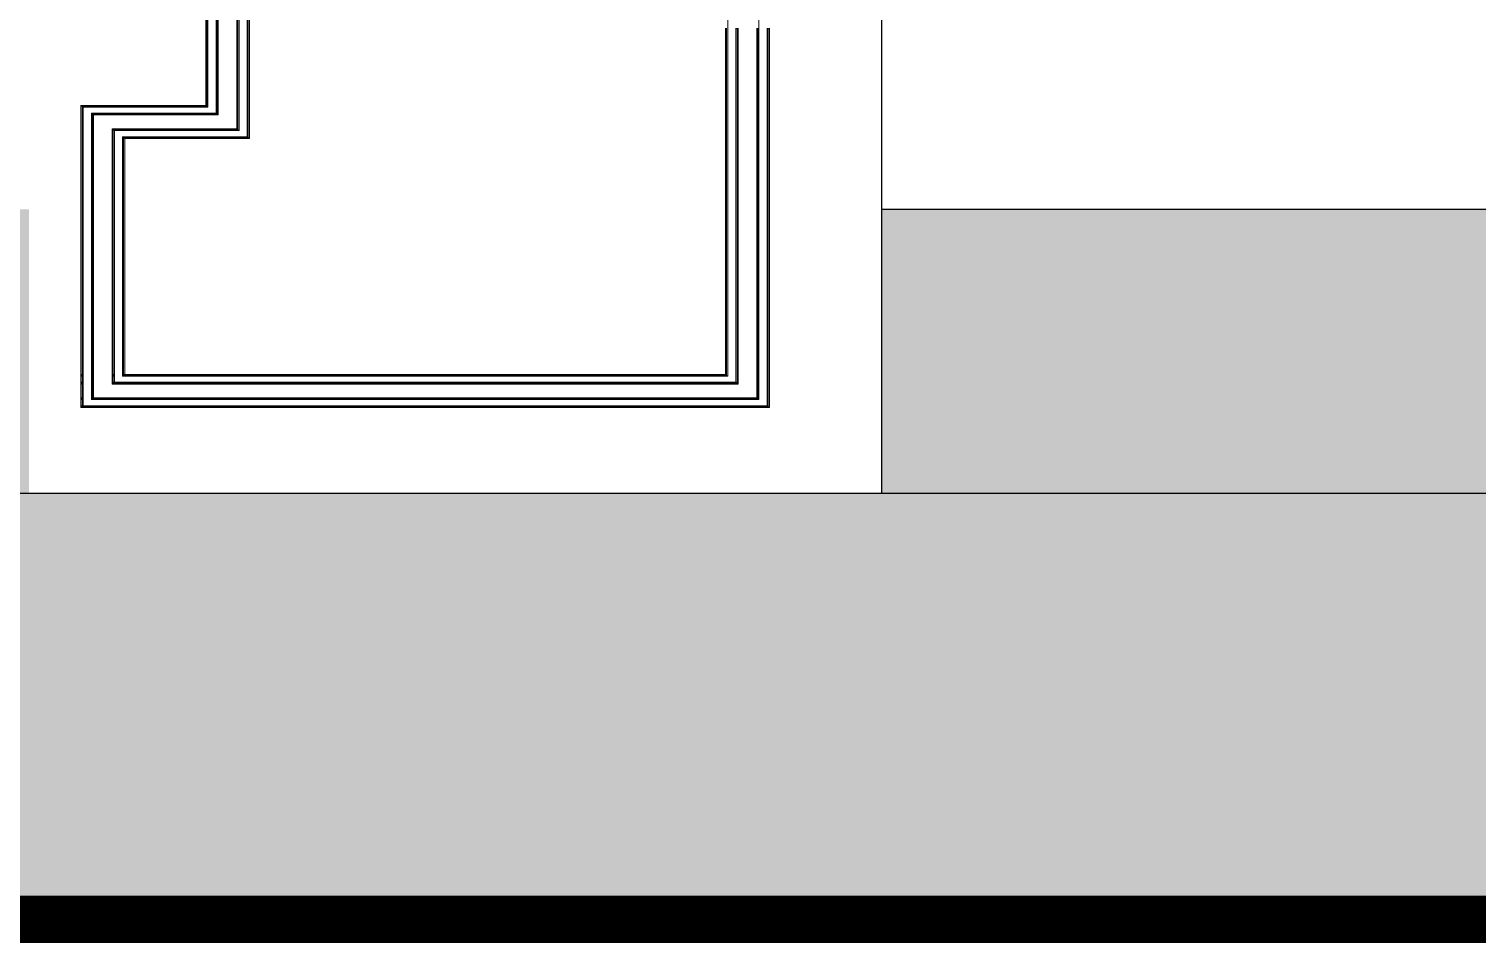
# Model space of a CAD drawing. Extents: x 44111 to 90315, y 4379 to 151689.
# Drawn here: x 67241 to 68770, y 29485 to 30450 of the extents above; entities that cross this region are included whole.
import ezdxf

# ---------------------------------------------------------------- set-up
doc = ezdxf.new("R2010")
doc.units = 0
doc.header["$LTSCALE"] = 1000
doc.header["$MEASUREMENT"] = 0
doc.linetypes.add('DOTE', pattern=[2.42, 2, -0.2, 0.02, -0.2])
for name, color, linetype in [('A-DOTE', 1, 'DOTE'), ('A-立面看线', 50, 'Continuous'), ('J-LM-外墙材料分色', 249, 'Continuous'), ('J-LM-门窗洞', 35, 'Continuous')]:
    doc.layers.add(name, color=color, linetype=linetype)
doc.layers.add('细线', color=8, linetype='Continuous', lineweight=0)

msp = doc.modelspace()

# ---------------------------------------------------------------- hatches: boundary and pattern name
at = {"layer": 'J-LM-外墙材料分色'}
h = msp.add_hatch(dxfattribs=at)
h.set_pattern_fill('大理石', color=159, scale=50)
h.set_pattern_definition([(41.9872125, (-591259.077, 755447.22), (299.9999956, 225.0000049), [4.804866, -1004.216925]), (68.1985905, (-591330.505, 755439.72), (149.9999999, 450.0000002), [17.30946, -1194.35262]), (60.945396, (-591334.077, 755431.15), (149.99998994, 225.0000064), [7.35402, -1536.99045]), (90, (-591330.5, 755437.58), (150, -9e-15), [2.142857, -222.85713]), (71.565051, (-591260.505, 755442.936), (3e-07, 225.0000005), [4.51754, -469.824105]), (171.469234, (-591260.505, 755442.936), (-149.9999995, 1.4e-06), [7.222767, -1509.5583]), (79.215702, (-591270.505, 755429.007), (150.00000075, 900.0000004), [15.269685, -1588.04715]), (62.1329961, (-591383.3624, 755497.5784), (599.99999271, 1125.0000044), [35.147284, -7345.78245]), (0, (-591381.2, 755530.57), (0, 225), [0, -150]), (64.9831065, (-591284.077, 755571.507), (300.00000076, 674.99999954), [23.647065, -2459.2947]), (81.4391104, (-591226.2196, 755482.5784), (299.999999483, 2024.99998723), [33.588522, -7020.0009]), (82.8749836, (-591309.077, 755502.936), (149.99999099, 1125.00000113), [17.276266, -3610.7397]), (76.75948, (-591324.077, 755455.793), (150.00000146, 674.99999948), [37.42339, -3892.0326]), (0, (-591347.46, 755455.9), (0, 225), [0, -150]), (0, (-591345.05, 755453.5), (0, 225), [0, -150]), (0, (-591328.18, 755465.54), (0, 225), [0, -150]), (0, (-591333, 755492.03), (0, 225), [0, -150]), (59.0362434, (-591315.505, 755492.221), (149.99998805, 225.00000645), [12.494896, -2611.4334]), (0, (-591309.1, 755502.52), (0, 225), [0, -150]), (0, (-591328.18, 755494.44), (0, 225), [0, -150]), (0, (-591320.95, 755508.9), (0, 225), [0, -150]), (0, (-591328.18, 755487.21), (0, 225), [0, -150]), (50.194429, (-591241.22, 755471.864), (150.0000001, 225.0000001), [5.57875, -1165.9587]), (90, (-591241.22, 755465.44), (150, -9e-15), [6.42857, -218.57142]), (43.6677801, (-591249.077, 755457.936), (450.00000034, 449.99999912), [10.862076, -2270.1738]), (90, (-591249.08, 755455.8), (150, -9e-15), [2.142857, -222.85713]), (39.805571, (-591255.505, 755450.436), (299.99999284, 225.00000885), [8.368125, -1748.93805]), (0, (-591277.57, 755465.54), (0, 225), [0, -150]), (0, (-591240.9, 755472.33), (0, 225), [0, -150]), (0, (-591240.9, 755472.33), (0, 225), [0, -150]), (29.3577535, (-591237.648, 755476.15), (449.9999991, 225.00000133), [13.112542, -1363.704435]), (0, (-591241.41, 755487.21), (0, 225), [0, -150]), (146.309932, (-591284.077, 755571.507), (-300.00000184, 224.9999961), [15.452362, -1607.0457]), (8.1301023, (-591300.505, 755541.507), (1499.99998944, 224.99999867), [15.152287, -3166.8282]), (47.8624052, (-591334.077, 755537.221), (600.000000265, 674.999999374), [20.22829, -4227.71235]), (14.6208739, (-591366.934, 755528.65), (899.99999752, 225.00000939), [33.956755, -3531.5025]), (0, (-591354.7, 755542.6), (0, 225), [0, -150]), (18.4349488, (-591306.934, 755520.078), (600.00000006, 224.9999993), [6.77631, -1416.248625]), (16.699244, (-591300.505, 755522.22), (149.999997, 1.24e-05), [3.72868, -779.294295]), (101.093723, (-591296.934, 755523.293), (-300.00000262, 1574.99998526), [18.561123, -3879.2748]), (0, (-591316.13, 755532.98), (0, 225), [0, -150]), (0, (-591300.58, 755541.93), (0, 225), [0, -150]), (0, (-591320.95, 755516.12), (0, 225), [0, -150]), (0, (-591340.23, 755564.29), (0, 225), [0, -150]), (0, (-591347.46, 755554.65), (0, 225), [0, -150]), (44.1449026, (-591309.077, 755568.293), (450.00000077, 449.99999998), [16.92194, -3536.6853]), (54.5829447, (-591320.505, 755552.221), (150.00000042, 224.999999113), [19.720626, -4121.6106]), (0, (-591308.87, 755568.44), (0, 225), [0, -150]), (0, (-591330.6, 755557.06), (0, 225), [0, -150]), (0, (-591308.87, 755568.44), (0, 225), [0, -150]), (0, (-591320.48, 755551.87), (0, 225), [0, -150]), (75.0685828, (-591285.505, 755543.65), (150, 675.0000002), [5.544348, -1158.76875]), (90, (-591284.08, 755549), (150, -9e-15), [22.5, -202.5]), (50.194429, (-591257.648, 755643.293), (150.0000001, 225.0000001), [5.57875, -1165.9587]), (0, (-591299.26, 755595.6), (0, 225), [0, -150]), (0, (-591294.44, 755593.2), (0, 225), [0, -150]), (0, (-591313.72, 755598), (0, 225), [0, -150]), (0, (-591289.62, 755624.5), (0, 225), [0, -150]), (53.1301023, (-591274.077, 755611.15), (150.00000021, 224.99999986), [10.714286, -2239.28565]), (90, (-591274.08, 755592.94), (150, -9e-15), [18.214285, -206.78571]), (0, (-591274.05, 755593.3), (0, 225), [0, -150]), (23.1985905, (-591262.648, 755641.15), (450.0000003, 225.0000001), [5.43984, -1136.926125]), (66.037511, (-591264.077, 755637.936), (150, 449.9999997), [3.51745, -735.14688]), (66.037511, (-591265.505, 755634.72), (150, 449.9999997), [3.51745, -735.14688]), (81.8698976, (-591267.648, 755619.721), (150.00000065, 1125.00000011), [15.152287, -3166.8282]), (90, (-591254.08, 755647.58), (150, -9e-15), [5.357144, -219.642855]), (0, (-591270.55, 755655.08), (0, 225), [0, -150])])
h.paths.add_polyline_path([(76781.1, 29959.9), (65781.1, 29959.9), (65781.1, 29509.9), (76781.1, 29509.9)])
h.paths.add_polyline_path([(65781.1, 29959.9), (65661.1, 29959.9), (65661.1, 29929.9), (64661.1, 29929.9), (64661.1, 29809.9), (64361.1, 29809.9), (64361.1, 29659.9), (64061.1, 29659.9), (64061.1, 29509.9), (65781.1, 29509.9)])
h.paths.add_polyline_path([(67241.1, 30259.8), (65781.1, 30259.8), (65781.1, 29959.9), (67241.1, 29959.9)])
h.paths.add_polyline_path([(65781.1, 30259.8), (65661.1, 30259.8), (65661.1, 29959.9), (65781.1, 29959.9)])
h.paths.add_polyline_path([(73331.1, 30259.8), (68141.1, 30259.8), (68141.1, 29959.9), (73331.1, 29959.9)])
h.paths.add_polyline_path([(76781.1, 30259.8), (75731.1, 30259.8), (75731.1, 29959.9), (76781.1, 29959.9)])
h.paths.add_polyline_path([(76901.1, 30259.8), (76781.1, 30259.8), (76781.1, 29959.9), (76901.1, 29959.9)])
h.paths.add_polyline_path([(76901.1, 29959.9), (76781.1, 29959.9), (76781.1, 29509.9), (76901.1, 29509.9)])
h.paths.add_polyline_path([(78201.1, 29809.9), (77901.1, 29809.9), (77901.1, 29929.9), (76901.1, 29929.9), (76901.1, 29509.9), (78501.1, 29509.9), (78501.1, 29659.9), (78201.1, 29659.9)])

# ---------------------------------------------------------------- linework, layer by layer
at = {"layer": 'A-DOTE'}
msp.add_line((63339.7, 29959.9), (79801.1, 29959.9), dxfattribs=at)
at = {"layer": 'A-立面看线'}
for p, q in [((68141.1, 30259.8), (73331.1, 30259.8)), ((65661.1, 29959.9), (76901.1, 29959.9))]:
    msp.add_line(p, q, dxfattribs=at)
at = {"layer": 'A-立面看线', "const_width": 50}
msp.add_lwpolyline([(63470.8, 29509.9), (79639.3, 29509.9)], dxfattribs=at)
at = {"layer": 'J-LM-门窗洞'}
msp.add_line((68141.1, 32359.9), (68141.1, 29959.9), dxfattribs=at)
at = {"layer": '细线'}
for p, q in [((68011.8, 32197), (68011.8, 30058.7)), ((67978.9, 32172.3), (67978.9, 30083.4)), ((67473.9, 31921.2), (67473.9, 30334.6)), ((67460.6, 30344.7), (67460.6, 31911.1)), ((67461.8, 30343.7), (67461.8, 31912)), ((67462.9, 31912.9), (67462.9, 30342.8)), ((67471.6, 30336.4), (67471.6, 31919.3)), ((67472.7, 31920.2), (67472.7, 30335.5)), ((67438.7, 30361.1), (67438.7, 31894.6)), ((67439.8, 31895.5), (67439.8, 30360.2)), ((67441, 31896.5), (67441, 30359.3)), ((67427.7, 30369.4), (67427.7, 31886.4)), ((67428.9, 30368.4), (67428.9, 31887.3)), ((67430, 31888.2), (67430, 30367.5)), ((67976.6, 30450.1), (67976.6, 30451.1)), ((67977.7, 30450.1), (67976.6, 30450.1)), ((67976.6, 30085.3), (67976.6, 30450.1)), ((67977.7, 30450.1), (67977.7, 30451.1)), ((67977.7, 30084.3), (67977.7, 30450.1)), ((67987.5, 30450.1), (67987.5, 30451.1)), ((67988.7, 30450.1), (67987.5, 30450.1)), ((67987.5, 30077), (67987.5, 30450.1)), ((67988.7, 30451.1), (67988.7, 30450.1)), ((67989.9, 30450.1), (67988.7, 30450.1)), ((67988.7, 30450.1), (67988.7, 30076.1)), ((67989.9, 30451.1), (67989.9, 30450.1)), ((67989.9, 30450.1), (67989.9, 30075.2)), ((68009.5, 30450.1), (68009.5, 30451.1)), ((68010.7, 30450.1), (68009.5, 30450.1)), ((68009.5, 30060.5), (68009.5, 30450.1)), ((68010.7, 30450.1), (68010.7, 30451.1)), ((68010.7, 30059.6), (68010.7, 30450.1)), ((68020.5, 30450.1), (68020.5, 30451.1)), ((68021.6, 30450.1), (68020.5, 30450.1)), ((68020.5, 30052.3), (68020.5, 30450.1)), ((68021.6, 30451.1), (68021.6, 30450.1)), ((68022.8, 30450.1), (68021.6, 30450.1)), ((68021.6, 30450.1), (68021.6, 30051.4)), ((68022.8, 30451.1), (68022.8, 30450.1)), ((68022.8, 30450.1), (68022.8, 30369.4)), ((67297.2, 30368.4), (67296, 30369.4)), ((67296, 30369.4), (67427.7, 30369.4)), ((67296, 30085.3), (67296, 30369.4)), ((67297.2, 30368.4), (67428.9, 30368.4)), ((67297.2, 30368.4), (67298.4, 30367.5)), ((67297.2, 30085.3), (67297.2, 30368.4)), ((67430, 30367.5), (67298.4, 30367.5)), ((67298.4, 30367.5), (67298.4, 30085.3)), ((67308.2, 30360.2), (67307, 30361.1)), ((67307, 30361.1), (67438.7, 30361.1)), ((67307, 30058.7), (67307, 30361.1)), ((67428.9, 30368.4), (67427.7, 30369.4)), ((67428.9, 30368.4), (67430, 30367.5)), ((67439.8, 30360.2), (67438.7, 30361.1)), ((68022.8, 30050.5), (68022.8, 30369.4)), ((68022.8, 30369.3), (68022.8, 30369.4)), ((67308.2, 30360.2), (67439.8, 30360.2)), ((67308.2, 30360.2), (67309.3, 30359.3)), ((67308.2, 30360.2), (67308.2, 30085.3)), ((67441, 30359.3), (67309.3, 30359.3)), ((67309.3, 30359.3), (67309.3, 30085.3)), ((67439.8, 30360.2), (67441, 30359.3)), ((67330.1, 30343.7), (67328.9, 30344.7)), ((67328.9, 30344.7), (67460.6, 30344.7)), ((67328.9, 30085.3), (67328.9, 30344.7)), ((67330.1, 30343.7), (67461.8, 30343.7)), ((67330.1, 30343.7), (67331.3, 30342.8)), ((67330.1, 30343.7), (67330.1, 30085.3)), ((67462.9, 30342.8), (67331.3, 30342.8)), ((67331.3, 30342.8), (67331.3, 30085.3)), ((67341.1, 30335.5), (67339.9, 30336.4)), ((67339.9, 30336.4), (67471.6, 30336.4)), ((67339.9, 30083.4), (67339.9, 30336.4)), ((67472.7, 30335.5), (67341.1, 30335.5)), ((67341.1, 30335.5), (67342.2, 30334.6)), ((67341.1, 30335.5), (67341.1, 30085.3)), ((67342.2, 30334.6), (67342.2, 30085.3)), ((67473.9, 30334.6), (67342.2, 30334.6)), ((67461.8, 30343.7), (67460.6, 30344.7)), ((67461.8, 30343.7), (67462.9, 30342.8)), ((67472.7, 30335.5), (67471.6, 30336.4)), ((67472.7, 30335.5), (67473.9, 30334.6)), ((67297.2, 30085.3), (67296, 30085.3)), ((67296, 30084.3), (67296, 30085.3)), ((67296, 30084.3), (67297.2, 30084.3)), ((67296, 30083.4), (67296, 30084.3)), ((67296, 30083.4), (67297.2, 30083.4)), ((67296, 30077), (67296, 30083.4)), ((67297.2, 30077), (67296, 30077)), ((67296, 30076.1), (67296, 30077)), ((67297.2, 30076.1), (67296, 30076.1)), ((67296, 30075.2), (67296, 30076.1)), ((67296, 30075.2), (67297.2, 30075.2)), ((67296, 30060.5), (67296, 30075.2)), ((67298.4, 30085.3), (67297.2, 30085.3)), ((67297.2, 30084.3), (67297.2, 30085.3)), ((67297.2, 30084.3), (67298.4, 30084.3)), ((67297.2, 30083.4), (67297.2, 30084.3)), ((67297.2, 30083.4), (67298.4, 30083.4)), ((67297.2, 30077), (67297.2, 30083.4)), ((67298.4, 30077), (67297.2, 30077)), ((67297.2, 30076.1), (67297.2, 30077)), ((67298.4, 30076.1), (67297.2, 30076.1)), ((67297.2, 30075.2), (67297.2, 30076.1)), ((67297.2, 30075.2), (67298.4, 30075.2)), ((67297.2, 30060.5), (67297.2, 30075.2)), ((67298.4, 30085.3), (67298.4, 30084.3)), ((67298.4, 30084.3), (67298.4, 30083.4)), ((67298.4, 30083.4), (67298.4, 30077)), ((67298.4, 30077), (67298.4, 30076.1)), ((67298.4, 30076.1), (67298.4, 30075.2)), ((67298.4, 30075.2), (67298.4, 30060.5)), ((67309.3, 30085.3), (67308.2, 30085.3)), ((67308.2, 30085.3), (67308.2, 30084.3)), ((67308.2, 30084.3), (67309.3, 30084.3)), ((67308.2, 30084.3), (67308.2, 30083.4)), ((67308.2, 30083.4), (67309.3, 30083.4)), ((67308.2, 30083.4), (67308.2, 30077)), ((67309.3, 30077), (67308.2, 30077)), ((67308.2, 30077), (67308.2, 30076.1)), ((67309.3, 30076.1), (67308.2, 30076.1)), ((67308.2, 30076.1), (67308.2, 30075.2)), ((67308.2, 30075.2), (67309.3, 30075.2)), ((67308.2, 30075.2), (67308.2, 30060.5)), ((67309.3, 30085.3), (67309.3, 30084.3)), ((67309.3, 30084.3), (67309.3, 30083.4)), ((67309.3, 30083.4), (67309.3, 30077)), ((67309.3, 30077), (67309.3, 30076.1)), ((67309.3, 30076.1), (67309.3, 30075.2)), ((67309.3, 30075.2), (67309.3, 30060.5)), ((67330.1, 30085.3), (67328.9, 30085.3)), ((67328.9, 30084.3), (67328.9, 30085.3)), ((67328.9, 30084.3), (67330.1, 30084.3)), ((67328.9, 30083.4), (67328.9, 30084.3)), ((67328.9, 30083.4), (67330.1, 30083.4)), ((67328.9, 30077), (67328.9, 30083.4)), ((67330.1, 30077), (67328.9, 30077)), ((67328.9, 30076.1), (67328.9, 30077)), ((67330.1, 30076.1), (67328.9, 30075.2)), ((67330.1, 30076.1), (67328.9, 30076.1)), ((67328.9, 30075.2), (67328.9, 30076.1)), ((67866.8, 30075.2), (67328.9, 30075.2)), ((67331.3, 30085.3), (67330.1, 30085.3)), ((67330.1, 30085.3), (67330.1, 30084.3)), ((67330.1, 30084.3), (67331.3, 30084.3)), ((67330.1, 30084.3), (67330.1, 30083.4)), ((67330.1, 30083.4), (67331.3, 30083.4)), ((67330.1, 30083.4), (67330.1, 30077)), ((67330.1, 30076.1), (67331.3, 30077)), ((67330.1, 30077), (67330.1, 30076.1)), ((67331.3, 30077), (67330.1, 30077)), ((67865.5, 30076.1), (67330.1, 30076.1)), ((67331.3, 30085.3), (67331.3, 30084.3)), ((67331.3, 30084.3), (67331.3, 30083.4)), ((67331.3, 30083.4), (67331.3, 30077)), ((67864.2, 30077), (67331.3, 30077)), ((67341.1, 30084.3), (67339.9, 30083.4)), ((67854.6, 30083.4), (67339.9, 30083.4)), ((67341.1, 30084.3), (67342.2, 30085.3)), ((67342.2, 30085.3), (67341.1, 30085.3)), ((67341.1, 30085.3), (67341.1, 30084.3)), ((67341.1, 30084.3), (67853.3, 30084.3)), ((67852, 30085.3), (67342.2, 30085.3)), ((67853.3, 30084.3), (67852, 30085.3)), ((67852, 30085.3), (67853.3, 30085.3)), ((67853.3, 30085.3), (67853.3, 30084.3)), ((67853.3, 30085.3), (67854.6, 30085.3)), ((67853.3, 30084.3), (67854.6, 30083.4)), ((67854.6, 30084.3), (67853.3, 30084.3)), ((67854.6, 30084.3), (67854.6, 30085.3)), ((67854.6, 30085.3), (67864.2, 30085.3)), ((67854.6, 30083.4), (67854.6, 30084.3)), ((67864.2, 30084.3), (67854.6, 30084.3)), ((67864.2, 30083.4), (67854.6, 30083.4)), ((67864.2, 30085.3), (67864.2, 30084.3)), ((67864.2, 30085.3), (67865.5, 30085.3)), ((67864.2, 30084.3), (67864.2, 30083.4)), ((67865.5, 30084.3), (67864.2, 30084.3)), ((67865.5, 30083.4), (67864.2, 30083.4)), ((67865.5, 30076.1), (67864.2, 30077)), ((67864.2, 30077), (67865.5, 30077)), ((67865.5, 30085.3), (67865.5, 30084.3)), ((67865.5, 30085.3), (67866.8, 30085.3)), ((67865.5, 30084.3), (67865.5, 30083.4)), ((67866.8, 30084.3), (67865.5, 30084.3)), ((67866.8, 30083.4), (67865.5, 30083.4)), ((67865.5, 30077), (67865.5, 30076.1)), ((67865.5, 30077), (67866.8, 30077)), ((67865.5, 30076.1), (67866.8, 30075.2)), ((67865.5, 30076.1), (67866.8, 30076.1)), ((67866.8, 30084.3), (67866.8, 30085.3)), ((67866.8, 30085.3), (67888.6, 30085.3)), ((67866.8, 30083.4), (67866.8, 30084.3)), ((67888.6, 30084.3), (67866.8, 30084.3)), ((67888.6, 30083.4), (67866.8, 30083.4)), ((67866.8, 30076.1), (67866.8, 30077)), ((67866.8, 30077), (67888.6, 30077)), ((67866.8, 30075.2), (67866.8, 30076.1)), ((67866.8, 30076.1), (67888.6, 30076.1)), ((67888.6, 30075.2), (67866.8, 30075.2)), ((67888.6, 30085.3), (67888.6, 30084.3)), ((67888.6, 30085.3), (67889.9, 30085.3)), ((67888.6, 30084.3), (67888.6, 30083.4)), ((67889.9, 30084.3), (67888.6, 30084.3)), ((67889.9, 30083.4), (67888.6, 30083.4)), ((67888.6, 30077), (67888.6, 30076.1)), ((67888.6, 30077), (67889.9, 30077)), ((67888.6, 30076.1), (67888.6, 30075.2)), ((67888.6, 30076.1), (67889.9, 30076.1)), ((67889.9, 30075.2), (67888.6, 30075.2)), ((67889.9, 30085.3), (67889.9, 30084.3)), ((67889.9, 30085.3), (67891.2, 30085.3)), ((67889.9, 30084.3), (67889.9, 30083.4)), ((67891.2, 30084.3), (67889.9, 30084.3)), ((67891.2, 30083.4), (67889.9, 30083.4)), ((67889.9, 30077), (67889.9, 30076.1)), ((67889.9, 30077), (67891.2, 30077)), ((67889.9, 30076.1), (67889.9, 30075.2)), ((67889.9, 30076.1), (67891.2, 30076.1)), ((67891.2, 30075.2), (67889.9, 30075.2)), ((67891.2, 30084.3), (67891.2, 30085.3)), ((67891.2, 30085.3), (67900.8, 30085.3)), ((67891.2, 30083.4), (67891.2, 30084.3)), ((67900.8, 30084.3), (67891.2, 30084.3)), ((67900.8, 30083.4), (67891.2, 30083.4)), ((67891.2, 30076.1), (67891.2, 30077)), ((67891.2, 30077), (67900.8, 30077)), ((67891.2, 30075.2), (67891.2, 30076.1)), ((67891.2, 30076.1), (67900.8, 30076.1)), ((67900.8, 30075.2), (67891.2, 30075.2)), ((67900.8, 30085.3), (67900.8, 30084.3)), ((67900.8, 30085.3), (67902.1, 30085.3)), ((67900.8, 30084.3), (67900.8, 30083.4)), ((67902.1, 30084.3), (67900.8, 30084.3)), ((67902.1, 30083.4), (67900.8, 30083.4)), ((67900.8, 30077), (67900.8, 30076.1)), ((67900.8, 30077), (67902.1, 30077)), ((67900.8, 30076.1), (67900.8, 30075.2)), ((67900.8, 30076.1), (67902.1, 30076.1)), ((67902.1, 30075.2), (67900.8, 30075.2)), ((67902.1, 30084.3), (67902.1, 30085.3)), ((67902.1, 30085.3), (67903.4, 30085.3)), ((67902.1, 30083.4), (67902.1, 30084.3)), ((67903.4, 30084.3), (67902.1, 30084.3)), ((67903.4, 30083.4), (67902.1, 30083.4)), ((67902.1, 30076.1), (67902.1, 30077)), ((67902.1, 30077), (67903.4, 30077)), ((67902.1, 30075.2), (67902.1, 30076.1)), ((67902.1, 30076.1), (67903.4, 30076.1)), ((67903.4, 30075.2), (67902.1, 30075.2)), ((67903.4, 30084.3), (67903.4, 30085.3)), ((67903.4, 30085.3), (67961.8, 30085.3)), ((67903.4, 30083.4), (67903.4, 30084.3)), ((67961.8, 30084.3), (67903.4, 30084.3)), ((67961.8, 30083.4), (67903.4, 30083.4)), ((67903.4, 30076.1), (67903.4, 30077)), ((67903.4, 30077), (67961.8, 30077)), ((67903.4, 30075.2), (67903.4, 30076.1)), ((67903.4, 30076.1), (67961.8, 30076.1)), ((67961.8, 30075.2), (67903.4, 30075.2)), ((67961.8, 30085.3), (67961.8, 30084.3)), ((67961.8, 30085.3), (67963.1, 30085.3)), ((67961.8, 30084.3), (67961.8, 30083.4)), ((67963.1, 30084.3), (67961.8, 30084.3)), ((67963.1, 30083.4), (67961.8, 30083.4)), ((67961.8, 30077), (67961.8, 30076.1)), ((67961.8, 30077), (67963.1, 30077)), ((67961.8, 30076.1), (67961.8, 30075.2)), ((67961.8, 30076.1), (67963.1, 30076.1)), ((67963.1, 30075.2), (67961.8, 30075.2)), ((67963.1, 30085.3), (67963.1, 30084.3)), ((67963.1, 30085.3), (67964.4, 30085.3)), ((67963.1, 30084.3), (67963.1, 30083.4)), ((67964.4, 30084.3), (67963.1, 30084.3)), ((67964.4, 30083.4), (67963.1, 30083.4)), ((67963.1, 30077), (67963.1, 30076.1)), ((67963.1, 30077), (67964.4, 30077)), ((67963.1, 30076.1), (67963.1, 30075.2)), ((67963.1, 30076.1), (67964.4, 30076.1)), ((67964.4, 30075.2), (67963.1, 30075.2)), ((67964.4, 30085.3), (67964.4, 30084.3)), ((67964.4, 30085.3), (67976.6, 30085.3)), ((67964.4, 30084.3), (67964.4, 30083.4)), ((67977.7, 30084.3), (67964.4, 30084.3)), ((67978.9, 30083.4), (67964.4, 30083.4)), ((67964.4, 30077), (67964.4, 30076.1)), ((67964.4, 30077), (67987.5, 30077)), ((67964.4, 30076.1), (67964.4, 30075.2)), ((67964.4, 30076.1), (67988.7, 30076.1)), ((67989.9, 30075.2), (67964.4, 30075.2)), ((67977.7, 30084.3), (67976.6, 30085.3)), ((67977.7, 30084.3), (67978.9, 30083.4)), ((67988.7, 30076.1), (67987.5, 30077)), ((67988.7, 30076.1), (67989.9, 30075.2)), ((67297.2, 30060.5), (67296, 30060.5)), ((67296, 30059.6), (67296, 30060.5)), ((67296, 30059.6), (67297.2, 30059.6)), ((67296, 30058.7), (67296, 30059.6)), ((67296, 30058.7), (67297.2, 30058.7)), ((67296, 30052.3), (67296, 30058.7)), ((67298.4, 30060.5), (67297.2, 30060.5)), ((67297.2, 30059.6), (67297.2, 30060.5)), ((67297.2, 30059.6), (67298.4, 30059.6)), ((67297.2, 30058.7), (67297.2, 30059.6)), ((67297.2, 30058.7), (67298.4, 30058.7)), ((67297.2, 30052.3), (67297.2, 30058.7)), ((67298.4, 30060.5), (67298.4, 30059.6)), ((67298.4, 30059.6), (67298.4, 30058.7)), ((67298.4, 30058.7), (67298.4, 30052.3)), ((67308.2, 30059.6), (67307, 30058.7)), ((67891.2, 30058.7), (67307, 30058.7)), ((67308.2, 30059.6), (67309.3, 30060.5)), ((67309.3, 30060.5), (67308.2, 30060.5)), ((67308.2, 30060.5), (67308.2, 30059.6)), ((67308.2, 30059.6), (67889.9, 30059.6)), ((67888.6, 30060.5), (67309.3, 30060.5)), ((67889.9, 30059.6), (67888.6, 30060.5)), ((67888.6, 30060.5), (67889.9, 30060.5)), ((67889.9, 30060.5), (67889.9, 30059.6)), ((67889.9, 30060.5), (67891.2, 30060.5)), ((67889.9, 30059.6), (67891.2, 30058.7)), ((67891.2, 30059.6), (67889.9, 30059.6)), ((67891.2, 30059.6), (67891.2, 30060.5)), ((67891.2, 30060.5), (67900.8, 30060.5)), ((67891.2, 30058.7), (67891.2, 30059.6)), ((67900.8, 30059.6), (67891.2, 30059.6)), ((67900.8, 30058.7), (67891.2, 30058.7)), ((67900.8, 30060.5), (67900.8, 30059.6)), ((67900.8, 30060.5), (67902.1, 30060.5)), ((67900.8, 30059.6), (67900.8, 30058.7)), ((67902.1, 30059.6), (67900.8, 30059.6)), ((67902.1, 30058.7), (67900.8, 30058.7)), ((67902.1, 30059.6), (67902.1, 30060.5)), ((67902.1, 30060.5), (67903.4, 30060.5)), ((67902.1, 30058.7), (67902.1, 30059.6)), ((67903.4, 30059.6), (67902.1, 30059.6)), ((67903.4, 30058.7), (67902.1, 30058.7)), ((67903.4, 30059.6), (67903.4, 30060.5)), ((67903.4, 30060.5), (67961.8, 30060.5)), ((67903.4, 30058.7), (67903.4, 30059.6)), ((67961.8, 30059.6), (67903.4, 30059.6)), ((67961.8, 30058.7), (67903.4, 30058.7)), ((67961.8, 30060.5), (67961.8, 30059.6)), ((67961.8, 30060.5), (67963.1, 30060.5)), ((67961.8, 30059.6), (67961.8, 30058.7)), ((67963.1, 30059.6), (67961.8, 30059.6)), ((67963.1, 30058.7), (67961.8, 30058.7)), ((67963.1, 30060.5), (67963.1, 30059.6)), ((67963.1, 30060.5), (67964.4, 30060.5)), ((67963.1, 30059.6), (67963.1, 30058.7)), ((67964.4, 30059.6), (67963.1, 30059.6)), ((67964.4, 30058.7), (67963.1, 30058.7)), ((67964.4, 30060.5), (67964.4, 30059.6)), ((67964.4, 30060.5), (68009.5, 30060.5)), ((67964.4, 30059.6), (67964.4, 30058.7)), ((68010.7, 30059.6), (67964.4, 30059.6)), ((68011.8, 30058.7), (67964.4, 30058.7)), ((68010.7, 30059.6), (68009.5, 30060.5)), ((68010.7, 30059.6), (68011.8, 30058.7)), ((67297.2, 30052.3), (67296, 30052.3)), ((67296, 30051.4), (67296, 30052.3)), ((67297.2, 30051.4), (67296, 30050.5)), ((67296, 30051.4), (67297.2, 30051.4)), ((67296, 30050.5), (67296, 30051.4)), ((67903.4, 30050.5), (67296, 30050.5)), ((67297.2, 30051.4), (67298.4, 30052.3)), ((67298.4, 30052.3), (67297.2, 30052.3)), ((67297.2, 30051.4), (67297.2, 30052.3)), ((67297.2, 30051.4), (67902.1, 30051.4)), ((67900.8, 30052.3), (67298.4, 30052.3)), ((67902.1, 30051.4), (67900.8, 30052.3)), ((67900.8, 30052.3), (67902.1, 30052.3)), ((67902.1, 30051.4), (67902.1, 30052.3)), ((67902.1, 30052.3), (67903.4, 30052.3)), ((67902.1, 30051.4), (67903.4, 30050.5)), ((67903.4, 30051.4), (67902.1, 30051.4)), ((67903.4, 30051.4), (67903.4, 30052.3)), ((67903.4, 30052.3), (67961.8, 30052.3)), ((67903.4, 30050.5), (67903.4, 30051.4)), ((67961.8, 30051.4), (67903.4, 30051.4)), ((67961.8, 30050.5), (67903.4, 30050.5)), ((67961.8, 30052.3), (67961.8, 30051.4)), ((67961.8, 30052.3), (67963.1, 30052.3)), ((67961.8, 30051.4), (67961.8, 30050.5)), ((67963.1, 30051.4), (67961.8, 30051.4)), ((67963.1, 30050.5), (67961.8, 30050.5)), ((67963.1, 30052.3), (67963.1, 30051.4)), ((67963.1, 30052.3), (67964.4, 30052.3)), ((67963.1, 30051.4), (67963.1, 30050.5)), ((67964.4, 30051.4), (67963.1, 30051.4)), ((67964.4, 30050.5), (67963.1, 30050.5)), ((67964.4, 30052.3), (67964.4, 30051.4)), ((67964.4, 30052.3), (68020.5, 30052.3)), ((67964.4, 30051.4), (67964.4, 30050.5)), ((68021.6, 30051.4), (67964.4, 30051.4)), ((68022.8, 30050.5), (67964.4, 30050.5)), ((68021.6, 30051.4), (68020.5, 30052.3)), ((68021.6, 30051.4), (68022.8, 30050.5))]:
    msp.add_line(p, q, dxfattribs=at)

doc.saveas('drawing.dxf')
